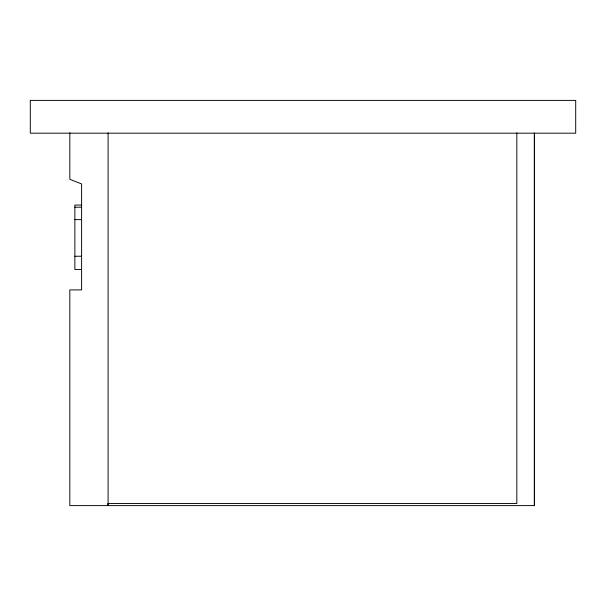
<?xml version="1.0" encoding="UTF-8"?>
<svg xmlns="http://www.w3.org/2000/svg" width="606" height="606" viewBox="0 0 606 606"><rect width="100%" height="100%" fill="white"/><g stroke="black" fill="none" stroke-linecap="round" stroke-linejoin="round"><path stroke-width="0.91" d="M81.605 205.07L74.871 205.07L74.871 269.526L81.605 269.526M74.871 207.207L81.605 207.207M74.871 219.614L81.605 219.614M74.871 256.24L81.605 256.24M108.095 503.503L516.827 503.503L516.827 132.82M534.492 133.138L534.492 505.609L69.826 505.609L69.826 289.91L81.605 289.91L81.605 183.936L69.826 179.308L69.826 132.691M534.303 133.138L534.303 505.609M108.095 132.82L108.095 505.609M107.906 503.715L107.906 505.609M575.7 100.391L30.3 100.391L30.3 133.191L575.7 133.191L575.7 100.391"/></g></svg>
